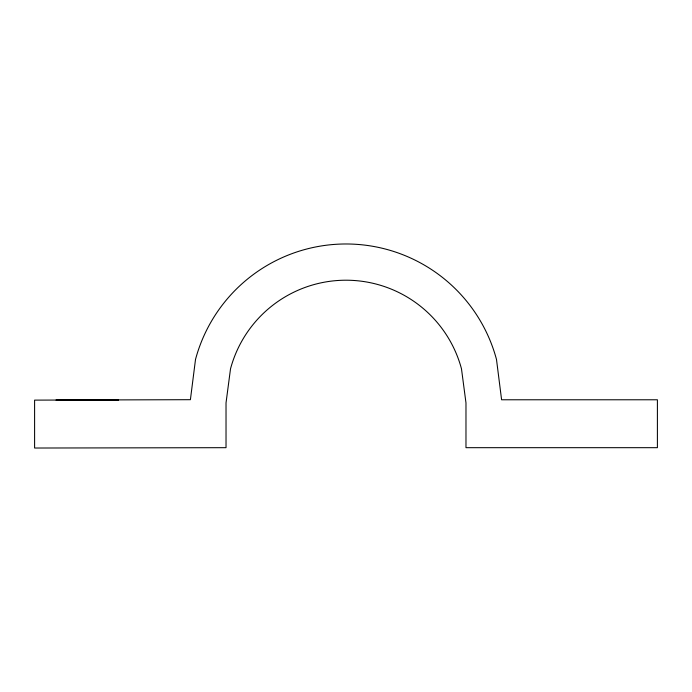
<?xml version="1.0" encoding="UTF-8"?>
<svg xmlns="http://www.w3.org/2000/svg" width="692" height="692" viewBox="0 0 692 692"><rect width="100%" height="100%" fill="white"/><g stroke="black" fill="none" stroke-linecap="round" stroke-linejoin="round"><path stroke-width="1.04" d="M56.156 399.985L118.436 399.985M56.208 400.123L118.384 400.123M195.507 359.451L190.404 399.691L34.6 400.123L34.6 448.027L226.025 447.681L226.025 402.9L230.514 368.827A119.56 119.56 0 0 1 461.486 368.827L465.976 402.9L465.976 447.681L657.4 447.681L657.4 399.777L501.596 399.777L496.493 359.451A155.804 155.804 0 0 0 195.507 359.451"/></g></svg>
